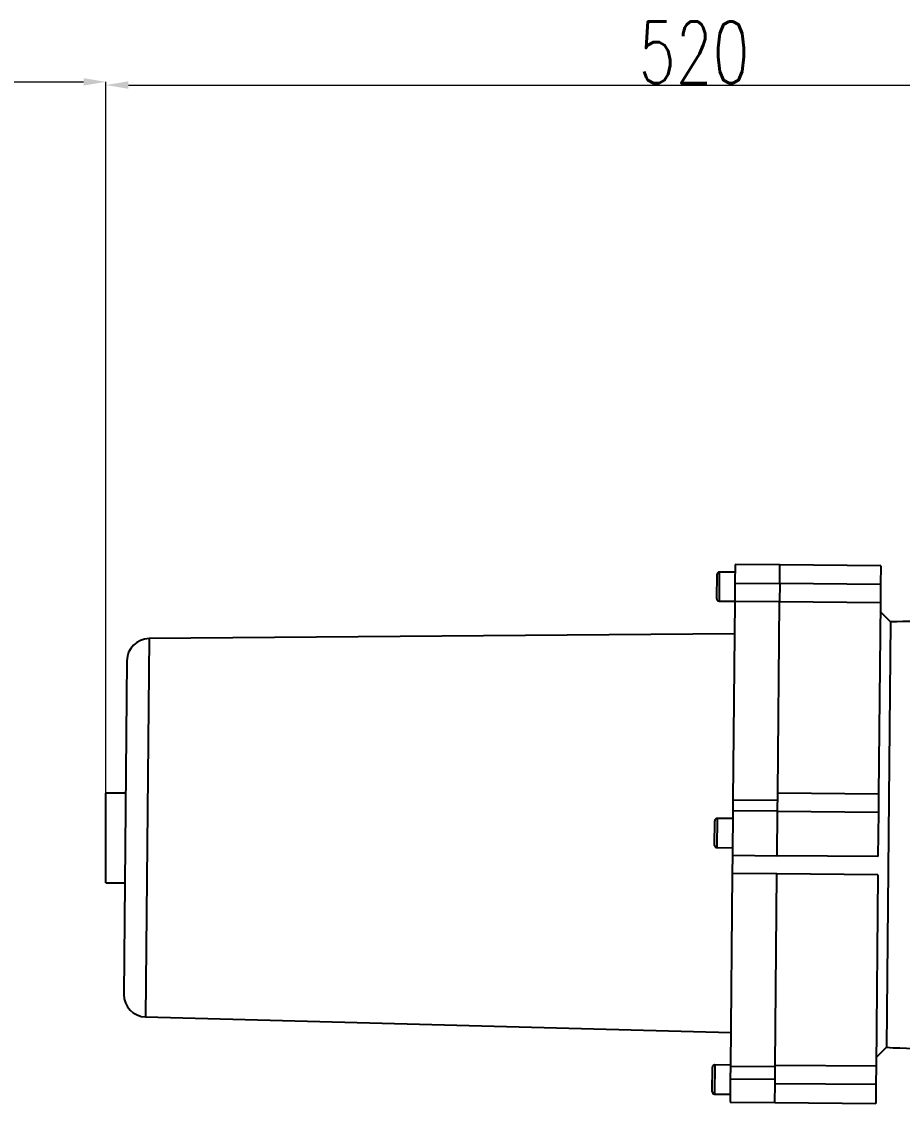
# Model space of a CAD drawing. Header units: millimetres. Extents: x 10469 to 13094, y 11322 to 13178.
# Drawn here: x 11466.8 to 11859.8, y 11811.4 to 12294.2 of the extents above; entities that cross this region are included whole.
import ezdxf

# ---------------------------------------------------------------- set-up
doc = ezdxf.new("R2010")
doc.units = ezdxf.units.MM
doc.layers.add('AM_5', color=3, linetype='Continuous', lineweight=25)
doc.layers.add('标注', color=3, linetype='Continuous', lineweight=13)
doc.styles.add('SLDTEXTSTYLE1', font='txt.shx', dxfattribs={"width": 0.7, "bigfont": 'gbcbig.shx'})
doc.dimstyles.new('SLDDIMSTYLE12$0', dxfattribs={"dimtxt": 12, "dimasz": 10, "dimexe": 0, "dimexo": 0.0625, "dimgap": 0.875, "dimtad": 1, "dimdec": 1, "dimlfac": 1.8, "dimrnd": 1e-09, "dimzin": 12, "dimdsep": 46, "dimtxsty": 'SLDTEXTSTYLE1', "dimcen": 0.09, "dimdle": 8.16, "dimclrd": 3, "dimclre": 3, "dimadec": 0, "dimazin": 3, "dimtfac": 1, "dimtdec": 1, "dimtofl": 0, "dimtmove": 0, "dimatfit": 3, "dimfxl": 0, "dimfrac": 2, "dimtolj": 1, "dimlwd": 5, "dimlwe": 5, "dimarcsym": 0})

# ---------------------------------------------------------------- blocks, each defined once
blk = doc.blocks.new('*D18')
at = {"layer": 'AM_5', "color": 3, "lineweight": 5, "transparency": 16777216}
blk.add_line((11504.41, 11949.88), (11504.41, 12265.94), dxfattribs=at)
at = {"layer": 'AM_5', "color": 3, "linetype": 'Continuous', "lineweight": 5, "transparency": 16777216}
for p, q in [((11514.41, 12265.94), (12011.52, 12265.94)), ((12021.52, 12037.88), (12021.52, 12265.94))]:
    blk.add_line(p, q, dxfattribs=at)
at = {"layer": 'AM_5', "color": 3, "transparency": 16777216}
for points in [[(11514.41, 12267.61), (11514.41, 12264.27), (11504.41, 12265.94)], [(12011.52, 12267.61), (12011.52, 12264.27), (12021.52, 12265.94)]]:
    blk.add_solid(points, dxfattribs=at)
at = {"layer": 'Defpoints', "color": 0, "transparency": 16777216}
for p in [(12021.52, 12265.94), (12021.52, 12037.82), (11504.41, 11949.82)]:
    blk.add_point(p, dxfattribs=at)
at = {"layer": 'AM_5', "color": 0, "transparency": 16777216, "insert": (11766.87, 12280.53), "char_height": 12, "width": 2.3333, "attachment_point": 5, "style": 'SLDTEXTSTYLE1'}
blk.add_mtext('\\A1;{\\H2.28571x;520}', dxfattribs=at)
blk = doc.blocks.new('*D15')
at = {"layer": 'Defpoints', "color": 0, "transparency": 16777216}
for p in [(11504.41, 12267.36), (11154.51, 11949.82), (11504.41, 11949.82)]:
    blk.add_point(p, dxfattribs=at)
at = {"layer": '标注', "color": 3, "lineweight": 5, "transparency": 16777216}
blk.add_line((11154.51, 11949.88), (11154.51, 12267.36), dxfattribs=at)
at = {"layer": '标注', "color": 3, "linetype": 'Continuous', "lineweight": 5, "transparency": 16777216}
for p, q in [((11164.51, 12267.36), (11494.41, 12267.36)), ((11504.41, 11949.88), (11504.41, 12267.36))]:
    blk.add_line(p, q, dxfattribs=at)
at = {"layer": '标注', "color": 3, "transparency": 16777216}
for points in [[(11164.51, 12269.03), (11164.51, 12265.7), (11154.51, 12267.36)], [(11494.41, 12269.03), (11494.41, 12265.7), (11504.41, 12267.36)]]:
    blk.add_solid(points, dxfattribs=at)
at = {"layer": '标注', "color": 0, "transparency": 16777216, "insert": (11321.38, 12279.67), "char_height": 10, "attachment_point": 5, "style": 'SLDTEXTSTYLE1'}
blk.add_mtext('\\A1;{\\H2.28571x;300}', dxfattribs=at)

msp = doc.modelspace()

# ---------------------------------------------------------------- linework, layer by layer
at = {"color": 7, "linetype": 'Continuous', "lineweight": 25}
for p, q in [((11785.145, 12052.006), (11785.068, 12043.654)), ((11805.144, 12051.821), (11785.145, 12052.006)), ((11805.067, 12043.469), (11805.144, 12051.821)), ((11850.143, 12051.404), (11805.144, 12051.821)), ((11777.002, 12036.58), (11777.104, 12047.58)), ((11778.113, 12048.571), (11777.993, 12035.571)), ((11785.113, 12048.506), (11778.113, 12048.571)), ((11850.143, 12051.404), (11850.065, 12043.052)), ((11785.068, 12043.654), (11784.992, 12035.45)), ((11785.068, 12043.654), (11805.067, 12043.469)), ((11805.067, 12043.469), (11804.991, 12035.265)), ((11850.065, 12043.052), (11805.067, 12043.469)), ((11850.065, 12043.052), (11849.989, 12034.848)), ((11777.993, 12035.571), (11784.993, 12035.506)), ((11784.992, 12035.45), (11784.173, 11946.964)), ((11804.991, 12035.265), (11784.992, 12035.45)), ((11804.201, 11949.836), (11804.991, 12035.265)), ((11849.989, 12034.848), (11804.991, 12035.265)), ((11849.989, 12034.848), (11849.199, 11949.42)), ((11854.484, 12026.291), (11849.954, 12030.998)), ((11854.484, 12026.291), (11853.606, 11931.367)), ((11523.653, 12018.865), (11522.09, 11849.99)), ((11784.858, 12021.007), (11523.653, 12018.865)), ((11513.735, 12008.958), (11512.357, 11860.079)), ((11513.188, 11949.817), (11504.407, 11949.817)), ((11504.407, 11929.817), (11504.407, 11949.817)), ((11784.173, 11946.964), (11784.127, 11942.01)), ((11784.173, 11946.964), (11804.172, 11946.779)), ((11804.125, 11941.689), (11804.201, 11949.836)), ((11849.199, 11949.42), (11804.201, 11949.836)), ((11849.199, 11949.42), (11849.123, 11941.272)), ((11784.127, 11942.01), (11783.943, 11922.148)), ((11804.126, 11941.825), (11784.127, 11942.01)), ((11803.943, 11921.963), (11804.125, 11941.689)), ((11849.123, 11941.272), (11804.125, 11941.689)), ((11849.123, 11941.272), (11848.941, 11921.546)), ((11775.984, 11926.585), (11776.086, 11937.585)), ((11777.095, 11938.575), (11776.975, 11925.576)), ((11784.095, 11938.511), (11777.095, 11938.575)), ((11853.606, 11931.367), (11852.727, 11836.443)), ((11504.407, 11909.817), (11504.407, 11929.817)), ((11776.975, 11925.576), (11783.975, 11925.511)), ((11783.943, 11922.148), (11783.868, 11914)), ((11783.943, 11922.148), (11803.943, 11921.963)), ((11848.941, 11921.546), (11803.943, 11921.963)), ((11783.868, 11914), (11783.073, 11828.086)), ((11803.867, 11913.815), (11783.868, 11914)), ((11803.077, 11828.386), (11803.867, 11913.815)), ((11848.865, 11913.399), (11803.867, 11913.815)), ((11848.865, 11913.399), (11848.075, 11827.97)), ((11504.407, 11909.817), (11512.818, 11909.817)), ((11522.09, 11849.99), (11783.211, 11843.015)), ((11848.11, 11831.821), (11852.727, 11836.443)), ((11774.966, 11816.59), (11775.068, 11827.589)), ((11776.077, 11828.58), (11775.957, 11815.581)), ((11783.077, 11828.515), (11776.077, 11828.58)), ((11783.073, 11828.086), (11783.019, 11822.236)), ((11783.073, 11828.086), (11803.072, 11827.9)), ((11803.001, 11820.183), (11803.077, 11828.386)), ((11848.075, 11827.97), (11803.077, 11828.386)), ((11848.075, 11827.97), (11847.999, 11819.766)), ((11783.019, 11822.236), (11782.924, 11812.016)), ((11803.018, 11822.051), (11783.019, 11822.236)), ((11802.923, 11811.831), (11803.001, 11820.183)), ((11847.999, 11819.766), (11803.001, 11820.183)), ((11847.999, 11819.766), (11847.921, 11811.414)), ((11775.957, 11815.581), (11782.957, 11815.516)), ((11782.924, 11812.016), (11802.923, 11811.831)), ((11802.923, 11811.831), (11847.921, 11811.414))]:
    msp.add_line(p, q, dxfattribs=at)
for centre, radius, start, end in [((11778.104, 12047.571), 1, 89.46975, 179.46975), ((11778.002, 12036.571), 1, 179.46975, 269.46975), ((11866.19, 11774.272), 252.291, 87.58259, 92.65925), ((11523.735, 12008.866), 10, 90.46975, 179.46975), ((11777.086, 11937.575), 1, 89.46975, 179.46975), ((11776.984, 11926.576), 1, 179.46975, 269.46975), ((11522.357, 11859.987), 10, 179.46975, 268.46975), ((11869.095, 12088.202), 252.291, 266.28025, 277.03387), ((11776.068, 11827.58), 1, 89.46975, 179.46975), ((11775.966, 11816.581), 1, 179.46975, 269.46975)]:
    msp.add_arc(centre, radius, start, end, dxfattribs=at)

# ---------------------------------------------------------------- dimensions: what is measured, and where the dimension line sits
at = {"layer": 'AM_5'}
dim = msp.add_linear_dim(base=(12021.524, 12265.941), p1=(11504.407, 11949.817), p2=(12021.524, 12037.817), text='{\\H2.28571x;520}', dimstyle='SLDDIMSTYLE12$0', override={"dimlfac": 1}, dxfattribs=at)
dim.commit()
dim.dimension.update_dxf_attribs({"geometry": '*D18', "text_midpoint": (11766.869, 12265.941), "dimtype": 160})
at = {"layer": '标注'}
dim = msp.add_linear_dim(base=(11504.407, 12267.364), p1=(11154.506, 11949.817), p2=(11504.407, 11949.817), text='{\\H2.28571x;300}', dimstyle='SLDDIMSTYLE12$0', override={"dimtxt": 10, "dimtdec": 3, "dimtzin": 0}, dxfattribs=at)
dim.commit()
dim.dimension.update_dxf_attribs({"geometry": '*D15', "text_midpoint": (11321.379, 12267.364), "dimtype": 160})

doc.saveas('drawing.dxf')
